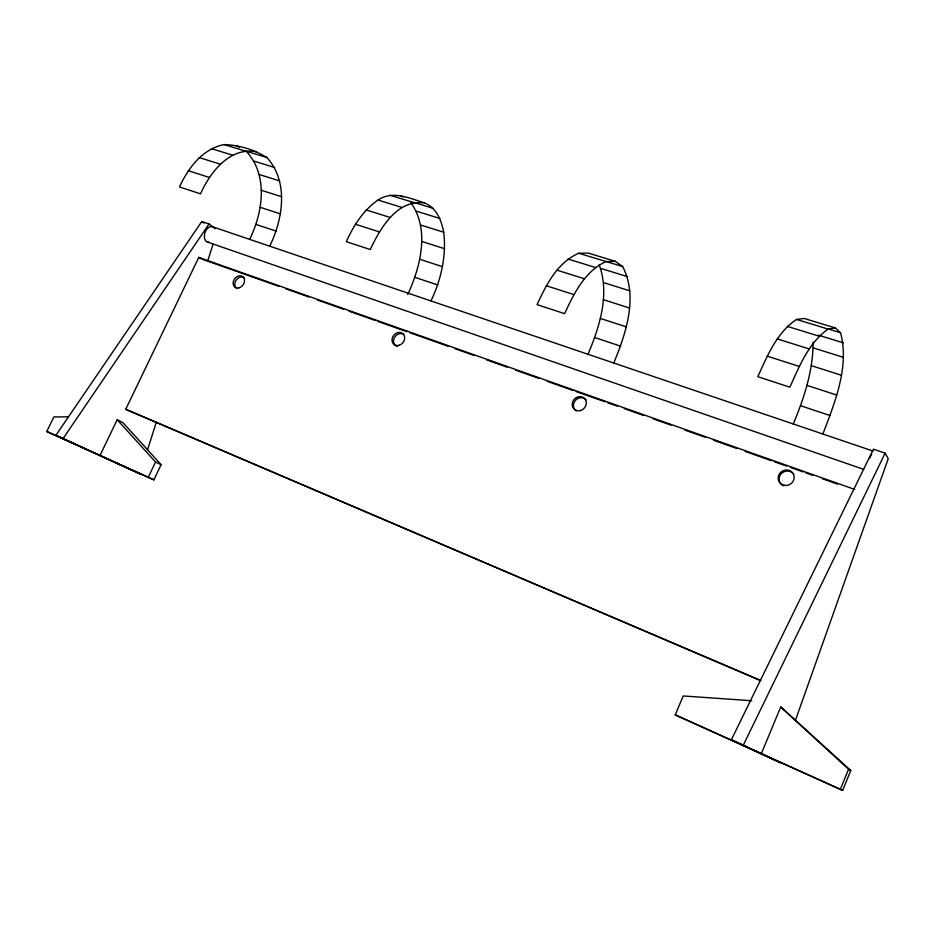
<?xml version="1.0" encoding="UTF-8"?>
<svg xmlns="http://www.w3.org/2000/svg" width="935" height="935" viewBox="0 0 935 935"><rect width="100%" height="100%" fill="white"/><g stroke="black" fill="none" stroke-linecap="round" stroke-linejoin="round"><path stroke-width="1.4" d="M587.87 354.61C599.569 326.946 610.087 294.058 599.136 264.687M613.652 363.364C625.796 333.678 638.453 297.085 622.652 266.533L615.288 261.321L588.267 253.093L578.753 253.268C557.412 262.408 546.32 284.684 537.064 304.635L564.623 313.669C573.926 293.625 584.772 271.197 605.985 261.59L615.288 261.321M249.727 239.208C262.98 212.327 268.462 174.868 246.162 151.201L266.837 157.512C288.95 181.577 282.954 219.094 269.748 246.127M407.777 294.513C420.54 266.557 430.182 229.332 410.594 202.311M793.231 424.128C804.053 398.17 813.24 370.517 813.076 342.117M430.988 300.883C441.133 279.635 446.533 255.793 443.716 232.242C441.449 220.356 436.435 207.57 424.303 202.837C409.436 198.278 392.606 190.097 378.02 200.055C363.283 210.223 353.57 225.627 346.312 241.686L370.272 249.54C380.241 228.304 396.943 199.389 424.303 202.837M822.823 434.179C834.85 402.436 849.588 366.976 840.565 332.743L835.387 327.963L804.158 318.461L796.538 319.443C776.728 332.591 767.343 355.861 757.806 376.688L789.841 387.195C799.402 366.216 808.588 342.865 828.071 329.073L835.387 327.963M147.403 450.179L156.274 422.351M207.722 260.959L213.04 244.257M795.521 720.079L888.25 458.653L885.129 453.159L873.419 449.186L731.369 739.76L749.8 748.503M780.737 706.953L850.768 770.487L842.645 790.426L840.355 789.327L848.548 769.248L780.737 706.953L761.312 753.692M842.645 790.426L675.21 714.866L683.228 695.956L751.717 700.736M68.267 416.858L53.844 416.928L46.75 431.502L148.279 477.282L155.549 462.019L117.202 419.721L99.987 455.497M46.75 431.502L153.878 479.854L161.101 464.672L122.836 422.55L117.202 419.721M760.377 680.528L125.722 409.296L198.769 257.394L854.707 489.426M731.369 739.76L743.325 745.16L885.129 453.159M256.716 151.821C229.94 146.561 210.188 172.169 200.511 193.849L179.497 186.953C188.204 167.996 202.451 148.864 224.084 144.574C239.103 145.042 254.086 149.577 266.837 157.512M209.054 223.991L201.785 221.525L55.89 435.289L63.101 438.55L209.054 223.991L215.377 228.759M413.971 202.451L433.267 208.353M827.136 328.641L840.565 332.743M224.084 144.574L244.993 150.967M389.837 195.205L413.586 202.463M796.538 319.443L828.071 329.073M578.753 253.268L622.652 266.533M254.121 161.159L274.656 167.494M416.624 211.263L439.871 218.439M818.324 335.139L843.323 342.853M601.1 268.497L627.619 276.678M211.544 148.677L232.535 155.152M378.02 200.055L401.898 207.43M787.352 326.385L819.142 336.191M568.012 259.042L595.42 267.503M259.276 174.518L279.67 180.899M420.645 225.019L443.716 232.242M813.286 347.913L843.534 357.38M603.613 282.627L629.909 290.855M199.272 157.583L220.309 164.186M366.193 209.954L390.152 217.469M777.277 338.914L809.242 348.942M556.874 270.133L584.41 278.77M261.332 190.273L281.61 196.747M421.685 241.417L444.604 248.722M811.288 365.643L841.266 375.204M603.344 299.667L629.43 307.989M188.274 170.696L209.323 177.428M355.323 224.201L379.294 231.892M767.156 356.142L799.203 366.403M546.262 285.736L573.845 294.583M260.222 207.313L280.406 213.881M419.745 259.264L442.535 266.685M806.963 385.36L836.731 395.061M600.352 318.414L626.286 326.864M256.061 224.447L276.176 231.144M415 277.356L437.697 284.918M800.629 405.743L830.268 415.608M594.894 337.582L620.711 346.184M212.081 226.609L873.115 451.091M207.593 242.107L863.765 469.405M201.855 259.1L278.899 286.367M285.783 288.81L309.169 297.085M317.421 300.006L343.566 309.263M349.071 311.203L375.216 320.46M377.962 321.43L406.854 331.668M409.612 332.638L448.134 346.277M455.006 348.708L474.279 355.522M486.656 359.905L507.296 367.221M515.547 370.143L538.934 378.418M547.197 381.34L573.33 390.596M576.089 391.566L604.98 401.793M607.727 402.775L617.369 406.176M624.241 408.618L643.502 415.432M653.133 418.845L671.026 425.168M684.782 430.042L705.422 437.346M713.674 440.268L737.06 448.555M745.324 451.476L771.457 460.721M774.215 461.703L786.592 466.086M790.718 467.547L803.107 471.93M805.853 472.9L812.737 475.342M822.368 478.743L837.503 484.108M125.722 409.296L760.845 680.528M675.21 714.866L840.355 789.327M148.279 477.282L153.878 479.854M63.101 438.55L139.864 473.835L98.678 454.959M55.89 435.289L92.904 452.306M743.325 745.16L780.386 762.738L752.64 749.847M155.549 462.019L161.101 464.672M235.924 145.486L239.337 147.391M848.548 769.248L850.768 770.487M400.706 195.649L402.985 197.04M198.769 257.394L200.476 258.609M201.785 221.525L203.9 223.114M208.961 242.142A8.076 5.107 -72 0 1 204.835 233.166A8.076 5.107 -72 0 1 213.285 227.182M869.538 458.477A10.203 2.513 -70.2 0 1 871.701 454.2M397.317 346.511A6.989 5.902 -51.8 0 1 395.902 345.88M394.745 344.863A6.989 5.902 -51.8 0 1 395.4 336.203A6.989 5.902 -51.8 0 1 403.733 334.344M236.882 288.553A6.568 5.236 -54.1 0 1 236.087 280.301A6.568 5.236 -54.1 0 1 244.128 277.601M576.229 410.909A7.468 6.72 -46.2 0 1 575.376 400.402A7.468 6.72 -46.2 0 1 586.011 399.806M783.46 485.814A8.076 7.632 -26.6 0 1 781.017 473.916A8.076 7.632 -26.6 0 1 793.663 474.162M239.43 287.735A6.58 5.236 -54.1 0 0 243.497 277.298A6.58 5.236 -54.1 0 0 233.61 280.629A6.58 5.236 -54.1 0 0 239.43 287.735M399.128 345.296A7.001 5.914 -51.8 0 0 403.429 334.181A7.001 5.914 -51.8 0 0 392.513 337.383A7.001 5.914 -51.8 0 0 399.128 345.296M580.319 410.582A7.48 6.72 -46.2 0 0 584.819 398.684A7.48 6.72 -46.2 0 0 572.664 401.793A7.48 6.72 -46.2 0 0 580.319 410.582M784.629 485.382A8.099 7.644 -26.7 0 0 793.768 474.898A8.099 7.644 -26.7 0 0 780.164 472.888A8.099 7.644 -26.7 0 0 784.629 485.382"/></g></svg>
